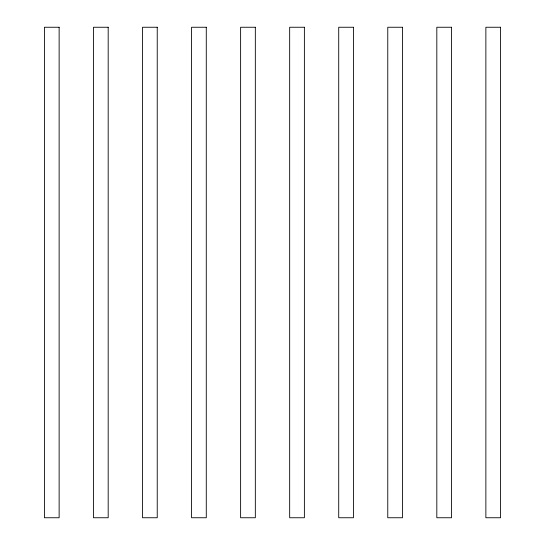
<?xml version="1.0" encoding="UTF-8"?>
<svg xmlns="http://www.w3.org/2000/svg" width="545" height="545" viewBox="0 0 545 545"><rect width="100%" height="100%" fill="white"/><g stroke="black" fill="none" stroke-linecap="round" stroke-linejoin="round"><path stroke-width="0.82" d="M59.133 27.25L44.418 27.25L44.418 517.75L59.133 517.75L59.133 27.25M108.183 27.25L93.468 27.25L93.468 517.75L108.183 517.75L108.183 27.25M157.233 27.25L142.517 27.25L142.517 517.75L157.233 517.75L157.233 27.25M206.283 27.25L191.567 27.25L191.567 517.75L206.283 517.75L206.283 27.25M255.333 27.25L240.618 27.25L240.618 517.75L255.333 517.75L255.333 27.25M304.382 27.25L289.668 27.25L289.668 517.75L304.382 517.75L304.382 27.25M353.433 27.25L338.718 27.25L338.718 517.75L353.433 517.75L353.433 27.25M402.482 27.25L387.768 27.25L387.768 517.75L402.482 517.75L402.482 27.25M451.532 27.25L436.818 27.25L436.818 517.75L451.532 517.75L451.532 27.25M500.582 27.25L485.868 27.25L485.868 517.75L500.582 517.75L500.582 27.25"/></g></svg>
